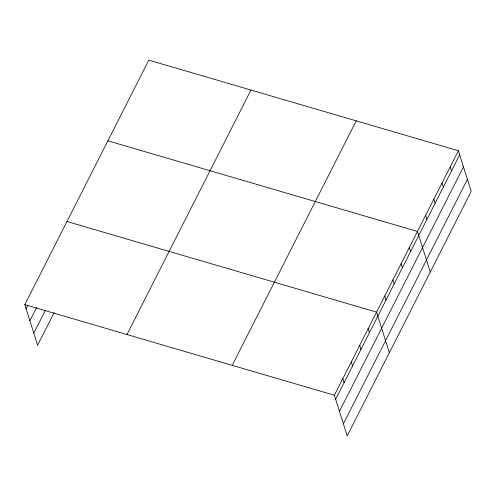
<?xml version="1.0" encoding="UTF-8"?>
<svg xmlns="http://www.w3.org/2000/svg" width="496" height="496" viewBox="0 0 496 496"><rect width="100%" height="100%" fill="white"/><g stroke="black" fill="none" stroke-linecap="round" stroke-linejoin="round"><path stroke-width="0.74" d="M54.132 312.666L37.603 345.247L24.8 304.637L148.806 60.146L458.397 150.753L471.2 191.363L347.194 435.854L334.391 395.238L458.397 150.753M26.077 308.686L27.764 305.356M29.884 320.751L36.63 307.452M33.802 333.182L45.266 310.57M126.964 334.533L250.97 90.049M232.227 365.341L356.233 120.85M335.668 399.286L459.674 154.802M339.469 411.351L463.475 166.867M343.387 423.782L467.393 179.298M107.886 140.827L417.471 231.434L430.28 272.044M66.96 221.507L376.551 312.114L389.354 352.724M24.8 304.637L334.391 395.238M450.213 166.885L451.484 170.934M442.029 183.024L443.3 187.073M433.839 199.163L435.116 203.211M425.655 215.295L426.932 219.344M409.287 247.566L410.564 251.615M401.103 263.705L402.38 267.753M392.919 279.843L394.196 283.892M384.735 295.976L386.012 300.024M368.119 328.736L369.396 332.785M359.687 345.365L360.964 349.413M351.255 361.987L352.532 366.036M342.823 378.615L344.1 382.664"/></g></svg>
